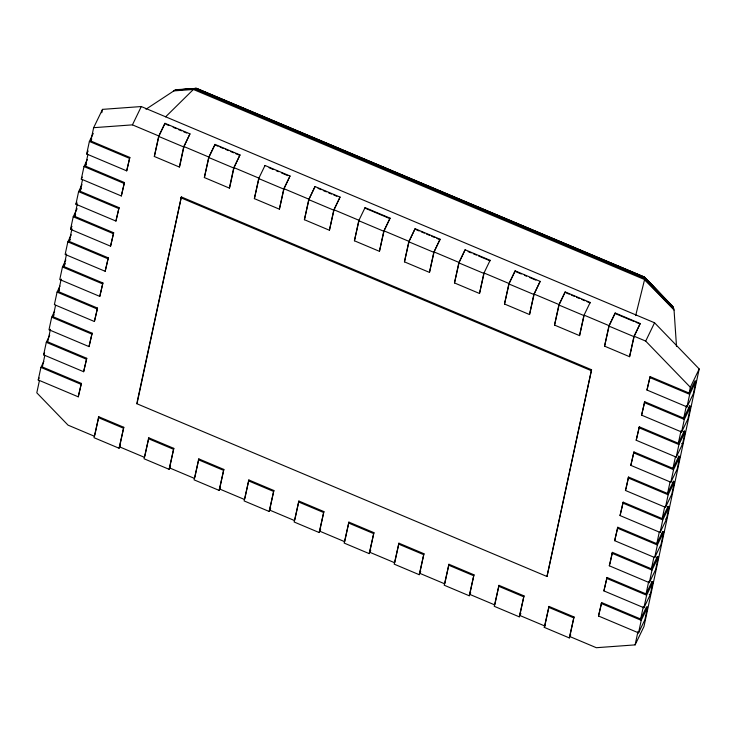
<?xml version="1.0" encoding="UTF-8"?>
<svg xmlns="http://www.w3.org/2000/svg" width="736" height="736" viewBox="0 0 736 736"><rect width="100%" height="100%" fill="white"/><g stroke="black" fill="none" stroke-linecap="round" stroke-linejoin="round"><path stroke-width="1.1" d="M635.665 315.578L644.589 279.551L644.331 277.012L196.512 88.348L175.03 90.105L145.976 109.232M44.813 355.451L42.348 366.96L81.365 383.401L78.255 396.824L38.235 379.969L40.922 367.411L43.838 361.376M50.416 329.305L47.73 341.854L86.747 358.294L83.637 371.717L43.617 354.862L46.304 342.304L49.708 335.257M54.611 311.162L51.686 317.198L48.999 329.746L89.019 346.61L92.129 333.187L53.112 316.747L55.577 305.238M59.993 286.056L57.077 292.091L54.381 304.64L94.401 321.503L97.52 308.08L58.494 291.64L61.189 279.082M65.863 259.937L62.459 266.984L59.763 279.533L99.783 296.396L102.902 282.974L63.876 266.533L66.571 253.975M71.245 234.83L67.841 241.877L65.145 254.426L105.174 271.29L108.284 257.858L69.267 241.426L71.953 228.868M77.335 203.762L74.649 216.31L113.666 232.751L110.556 246.183L70.536 229.319L73.223 216.761L77.114 208.711M82.496 179.694L80.031 191.204L119.048 207.644L115.938 221.067L75.918 204.212L78.605 191.654L82.009 184.616M87.878 154.588L85.413 166.097L124.43 182.537L121.32 195.96L81.3 179.106L83.996 166.548L87.4 159.51M570.74 634.892L569.278 637.91L544.272 627.376L549.001 606.418L574.006 616.952L569.811 636.539L596.326 647.708L635.113 644.883L643.963 626.566L699.2 368.966L654.562 322.782L141.294 106.545L102.506 109.37L93.647 127.687L90.795 140.99L129.821 157.43L126.702 170.853L86.682 153.999L89.378 141.441L93.27 133.391M39.413 380.622L36.8 392.822L68.052 425.15L94.567 436.319M101.78 112.737L102.506 109.37M78.255 396.824L81.365 383.401M83.637 371.717L86.747 358.294M89.019 346.61L92.129 333.187M94.401 321.503L97.52 308.08M99.783 296.396L102.902 282.974M105.174 271.29L108.284 257.858M110.556 246.183L113.666 232.751M115.938 221.067L119.048 207.644M121.32 195.96L124.43 182.537M126.702 170.853L129.821 157.43M144.587 457.396L119.572 446.862L123.777 427.276L98.762 416.742L94.033 437.699L119.048 448.233L120.511 445.216M154.33 156.483L158.636 136.399L164.965 123.317L189.971 133.86L183.963 146.565L179.768 166.152L179.345 167.026L154.33 156.483L158.948 136.031L164.965 123.317M94.797 435.234L98.762 416.742M119.048 448.233L123.777 427.276M179.345 167.026L183.65 146.933L189.971 133.86M136.776 403.687L181.35 196.935L591.56 369.748L546.995 576.509L136.776 403.687L137.2 402.822M137.439 401.7L181.35 196.935M194.617 478.474L169.602 467.93L173.797 448.353L148.792 437.81L144.063 458.767L169.078 469.31L170.531 466.293M204.36 177.56L208.665 157.476L214.986 144.394L240 154.928L233.993 167.642L229.788 187.229L229.365 188.103L204.36 177.56L208.978 157.108L214.388 145.912M144.826 456.311L148.792 437.81M214.986 144.394L214.875 144.9L218.003 146.216M169.078 469.31L173.797 448.353M229.365 188.103L233.68 168.01L240 154.928M244.637 499.551L219.632 489.008L223.827 469.43L198.812 458.887L194.083 479.844L219.098 490.388L220.561 487.37M254.38 198.637L258.686 178.554L265.015 165.471L290.03 176.005L284.013 188.72L279.395 209.171L254.38 198.637L259.008 178.176L233.993 167.642M194.847 477.388L198.812 458.887M264.905 165.968L265.015 165.471M219.098 490.388L223.827 469.43M279.395 209.171L283.7 189.088L290.03 176.005M294.667 520.619L269.652 510.085L273.856 490.498L248.842 479.964L244.113 500.922L269.128 511.456L270.581 508.438M304.41 219.714L308.715 199.622L315.036 186.548L340.05 197.082L334.043 209.797L329.424 230.248L304.41 219.714L308.798 200.339M244.876 498.456L248.842 479.964M315.036 186.548L309.028 199.254L284.013 188.72M269.128 511.456L273.856 490.498M329.424 230.248L333.73 210.165L340.05 197.082M549.001 606.418L544.796 625.996L519.782 615.462L523.986 595.875L498.971 585.341L494.776 604.928L469.761 594.384L473.956 574.807L448.942 564.264L444.746 583.85L419.732 573.307L423.936 553.73L398.921 543.186L394.717 562.773L369.702 552.239L373.906 532.652L348.892 522.118L344.696 541.696L319.682 531.162L323.877 511.575L298.871 501.041L294.142 521.999L319.148 532.533L320.666 529.129M354.43 240.792L358.745 220.699L365.065 207.616L390.08 218.16L384.072 230.865L379.445 251.326L354.43 240.792L359.058 220.331L334.043 209.797M294.897 519.533L298.871 501.041M365.065 207.616L364.955 208.122L388.93 218.224M319.148 532.533L323.877 511.575M379.445 251.326L383.75 231.242L390.08 218.16M348.892 522.118L344.163 543.076L369.178 553.61L370.64 550.592M404.46 261.86L408.765 241.776L415.095 228.694L440.1 239.237L434.093 251.942L429.474 272.403L404.46 261.86L408.848 242.494M415.095 228.694L409.078 241.408L384.072 230.865M369.178 553.61L373.906 532.652M429.474 272.403L433.78 252.31L440.1 239.237M398.921 543.186L394.192 564.144L419.207 574.687L420.716 571.274M515.145 270.848L508.815 283.93L504.51 304.014L529.524 314.548L534.143 294.096L540.16 281.382L515.145 270.848L509.137 283.553L484.122 273.019L479.504 293.48L454.489 282.937L458.795 262.853L465.115 249.771L490.13 260.305L490.02 260.811M458.878 263.571L454.489 282.937M465.115 249.771L459.108 262.485L434.093 251.942M419.207 574.687L423.936 553.73M479.504 293.48L483.81 273.387L490.13 260.305M448.942 564.264L444.213 585.221L469.228 595.764L470.69 592.738M508.898 284.648L504.51 304.014M469.228 595.764L473.956 574.807M529.524 314.548L533.83 294.464L540.16 281.382M498.971 585.341L494.242 606.298L519.257 616.832L520.711 613.815M604.569 346.159L608.874 326.076L615.195 312.993L640.21 323.536L634.202 336.242L629.574 356.702L604.569 346.159L609.187 325.708L584.172 315.174L579.554 335.625L554.539 325.091L558.845 304.998L565.165 291.925L590.18 302.459L590.079 302.956L586.951 301.64M558.928 305.716L554.539 325.091M565.165 291.925L559.158 304.63L534.143 294.096M519.257 616.832L523.986 595.875M579.554 335.625L583.86 315.542L590.18 302.459M546.995 576.509L591.56 369.748M609.187 325.708L615.195 312.993M569.278 637.91L574.006 616.952M629.574 356.702L633.88 336.619L640.21 323.536M598.524 616.014L601.634 602.582L640.66 619.022L646.558 606.814L647.56 607.237L644.865 619.786L638.544 632.868L598.524 616.014L601.634 602.582M603.906 590.898L607.016 577.475L646.042 593.915L651.94 581.707L652.942 582.13L650.247 594.679L643.926 607.761L603.906 590.898L607.016 577.475M609.288 565.791L612.407 552.368L651.424 568.808L657.322 556.6L658.324 557.023L655.638 569.572L649.308 582.654L609.288 565.791L609.712 564.926M614.67 540.684L617.789 527.261L656.806 543.702L662.713 531.493L663.706 531.907L661.02 544.465L654.69 557.548L614.67 540.684L617.789 527.261M620.052 515.577L623.171 502.154L662.188 518.595L668.095 506.377L669.098 506.8L666.402 519.358L660.082 532.441L620.052 515.577L623.171 502.154M625.444 490.47L628.553 477.048L667.57 493.479L673.477 481.27L674.48 481.694L671.784 494.252L665.464 507.334L625.444 490.47L625.858 489.596M630.826 465.364L633.935 451.932L672.962 468.372L678.859 456.164L679.862 456.587L677.166 469.145L670.846 482.218L630.826 465.364L633.935 451.932M636.208 440.257L639.317 426.825L678.344 443.265L684.241 431.057L685.244 431.48L682.548 444.029L676.228 457.111L636.208 440.257L639.317 426.825M641.59 415.15L644.708 401.718L683.726 418.158L689.623 405.95L690.626 406.373L687.939 418.922L681.61 432.004L641.59 415.15L644.708 401.718M646.972 390.034L650.09 376.611L689.108 393.052L695.014 380.843L696.008 381.266L693.321 393.815L686.992 406.898L646.972 390.034L650.09 376.611M609.932 563.877L612.407 552.368M626.088 488.548L628.553 477.048M635.113 644.883L637.965 631.58M640.66 619.022L643.347 606.473M646.042 593.915L648.729 581.357M651.424 568.808L653.89 557.299M656.806 543.702L659.272 532.192M662.188 518.595L664.654 507.086M667.57 493.479L670.045 481.979M672.962 468.372L675.427 456.863M678.344 443.265L681.03 430.716M683.726 418.158L686.421 405.6M689.108 393.052L690.35 387.274L699.2 368.966M638.544 632.868L641.231 620.319L647.56 607.237M643.926 607.761L646.622 595.212L652.942 582.13M649.308 582.654L652.004 570.096L658.324 557.023M654.69 557.548L657.386 544.99L663.706 531.907M660.082 532.441L662.768 519.883L669.098 506.8M665.464 507.334L668.15 494.776L674.48 481.694M670.846 482.218L673.541 469.669L679.862 456.587M676.228 457.111L678.923 444.562L685.244 431.48M681.61 432.004L684.305 419.456L690.626 406.373M686.992 406.898L689.687 394.34L696.008 381.266M651.489 583.795L651.94 581.707M656.65 559.737L657.322 556.6M662.262 533.582L662.713 531.493M667.644 508.475L668.095 506.377M672.805 484.408L673.477 481.27M678.408 458.261L678.859 456.164M683.799 433.145L684.241 431.057M688.951 409.087L689.623 405.95M90.795 140.99L91.779 138.957M86.682 153.999L88.145 150.972M85.413 166.097L86.397 164.064M81.3 179.106L82.276 177.091M80.031 191.204L81.503 188.158M75.918 204.212L76.894 202.198M74.649 216.31L75.633 214.277M70.536 229.319L71.99 226.302M69.267 241.426L70.251 239.384M63.876 266.533L65.357 263.479M93.647 127.687L132.434 124.862L141.294 106.545M58.494 291.64L59.478 289.607M53.112 316.747L54.096 314.714M43.617 354.862L44.583 352.848M38.235 379.969L39.201 377.954M169.602 467.93L170.586 465.897M269.652 510.085L270.636 508.052M369.702 552.239L370.686 550.197M690.35 387.274L645.702 341.09L654.562 322.782M519.782 615.462L520.766 613.428M544.272 627.376L545.238 625.361M165.609 116.849L193.393 89.47L195.371 88.292L644.718 277.592L673.054 306.94L674.047 310.031L676.522 346.536M190.017 88.826L176.87 89.636M192.179 88.67L196.512 88.348L644.331 277.012L671.968 305.578L668.15 302.018L670.533 304.446M175.03 90.105L194.359 88.697L644.773 278.447L673.054 306.94L644.718 277.592M173.438 90.914L193.393 89.47L644.589 279.551L673.753 308.458L644.773 278.447M165.894 124.255L169.022 125.58M173.19 127.337L176.318 128.653M178.406 129.527L181.525 130.842M183.614 131.726L186.742 133.041M220.092 147.09L223.22 148.405M225.299 149.288L228.427 150.604M230.515 151.478L233.643 152.803M235.722 153.677L238.85 154.992M269.072 167.725L273.24 169.482M276.368 170.798L278.456 171.681M281.584 172.997L287.831 175.628M318.062 188.361L321.181 189.676M323.27 190.56L326.398 191.875M328.477 192.758L331.605 194.074M333.693 194.948L336.821 196.264M416.024 229.632L419.152 230.957M421.24 231.831L424.359 233.146M426.448 234.03L429.576 235.345M431.655 236.219L434.783 237.535M436.871 238.418L439.999 239.734M468.133 251.592L471.261 252.908M473.349 253.782L476.477 255.098M478.556 255.981L488.98 260.369M515.034 271.345L521.29 273.985M524.418 275.301L526.498 276.175M529.626 277.49L535.882 280.131M566.104 292.864L569.232 294.179M571.311 295.053L574.439 296.378M576.527 297.252L579.655 298.568M581.734 299.451L584.862 300.766M615.084 313.499L633.843 321.402M635.932 322.276L639.06 323.601M132.434 124.862L158.948 136.031M183.963 146.565L208.978 157.108M634.202 336.242L645.702 341.09M158.636 136.399L183.65 146.933M208.665 157.476L233.68 168.01M258.686 178.554L283.7 189.088M308.715 199.622L333.73 210.165M358.745 220.699L383.75 231.242M408.765 241.776L433.78 252.31M458.795 262.853L483.81 273.387M508.815 283.93L533.83 294.464M558.845 304.998L583.86 315.542M608.874 326.076L633.88 336.619M89.378 141.441L129.398 158.304M649.667 377.485L689.687 394.34M180.927 197.8L591.137 370.622M83.996 166.548L124.016 183.411M644.285 402.592L684.305 419.456M681.554 443.615L682.548 444.029M78.605 191.654L118.625 208.518M638.903 427.699L678.923 444.562M73.223 216.761L113.243 233.625M633.512 452.806L673.541 469.669M67.841 241.877L107.861 258.732M628.13 477.912L668.15 494.776M665.399 518.935L666.402 519.358M62.459 266.984L102.479 283.838M622.748 503.028L662.768 519.883M57.077 292.091L97.097 308.945M617.366 528.135L657.386 544.99M51.686 317.198L91.715 334.061M611.984 553.242L652.004 570.096M649.253 594.256L650.247 594.679M46.304 342.304L86.324 359.168M606.602 578.349L646.622 595.212M40.922 367.411L80.942 384.275M601.211 603.456L641.231 620.319M98.339 417.606L123.354 428.15M148.368 438.684L173.383 449.227M198.389 459.761L223.404 470.295M248.418 480.838L273.433 491.372M298.448 501.915L323.454 512.449M348.468 522.983L373.483 533.526M398.498 544.06L423.513 554.604M448.528 565.138L473.533 575.672M498.548 586.215L523.563 596.749M548.578 607.283L573.592 617.826M645.914 279.349L657.036 290.683M660.21 293.922L665.767 299.589M644.589 279.551L674.047 310.031M644.331 277.012L666.568 300.288M645.904 279.422L648.278 281.925M650.652 284.427L653.816 287.758"/></g></svg>
